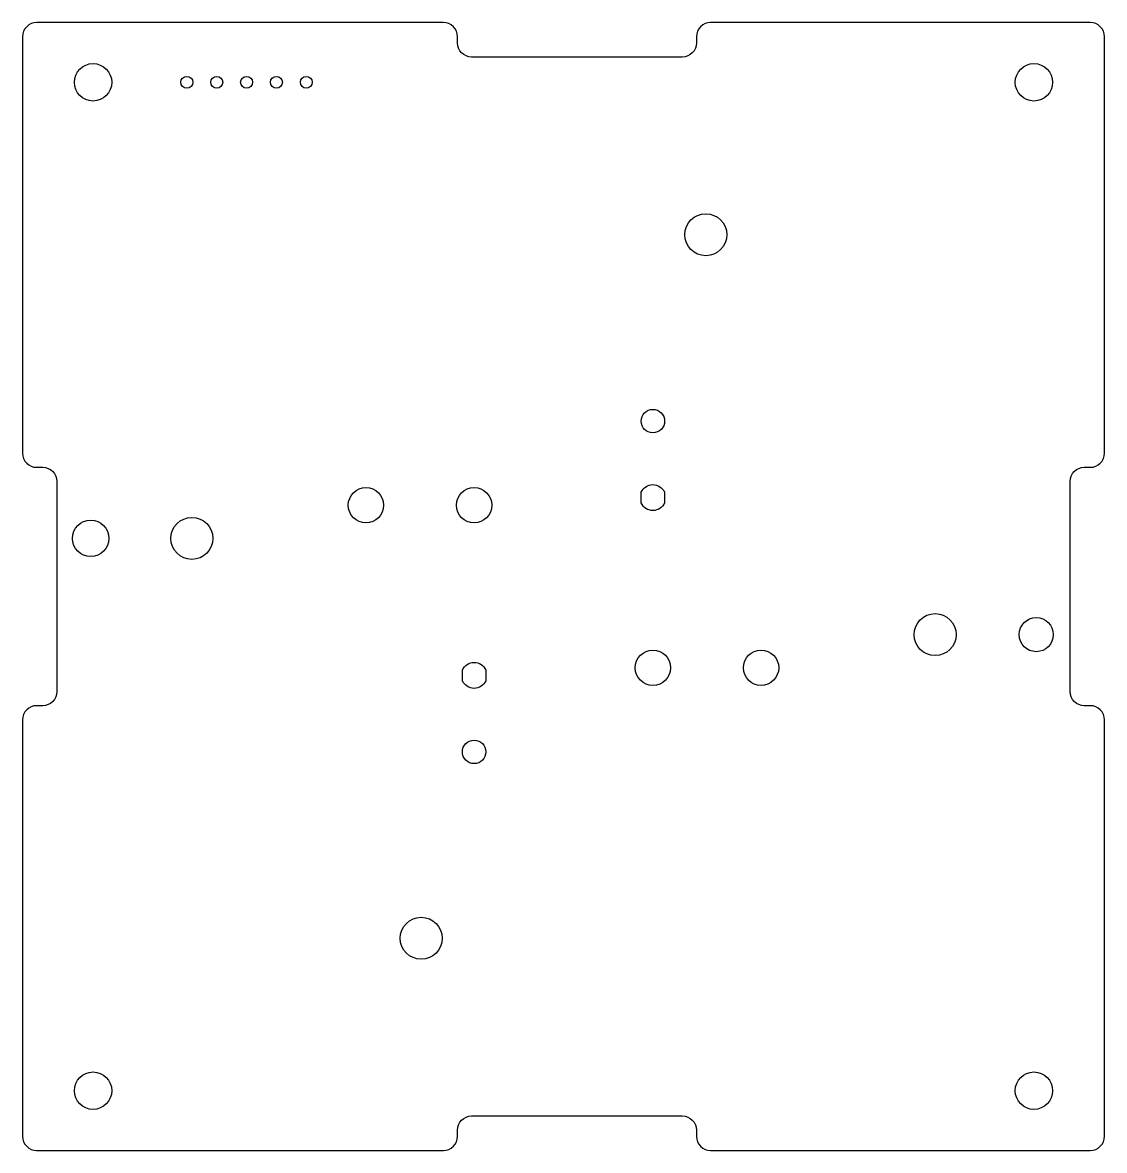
# Model space of a CAD drawing. Header units: millimetres. Extents: x -19.4 to 72.6, y -127.7 to -31.8.
import ezdxf

# ---------------------------------------------------------------- set-up
doc = ezdxf.new("R2010")
doc.units = ezdxf.units.MM
doc.layers.get('0').update_dxf_attribs({"linetype": 'CONTINUOUS'})

msp = doc.modelspace()

# ---------------------------------------------------------------- linework, layer by layer
for points in [[(-18.238, -31.805, 0.414214), (-19.438, -33.005), (-19.438, -68.415, 0.414214), (-18.238, -69.615), (-17.718, -69.615, -0.414214), (-16.518, -70.815), (-16.518, -88.685, -0.414214), (-17.718, -89.885), (-18.238, -89.885, 0.414214), (-19.438, -91.085), (-19.438, -126.495, 0.414214), (-18.238, -127.695), (16.347, -127.695, 0.414214), (17.547, -126.495), (17.547, -125.965, -0.414214), (18.747, -124.765), (36.667, -124.765, -0.414214), (37.867, -125.965), (37.867, -126.495, 0.414214), (39.067, -127.695), (71.362, -127.695, 0.414214), (72.562, -126.495), (72.562, -91.085, 0.414214), (71.362, -89.885), (70.842, -89.885, -0.414214), (69.642, -88.685), (69.642, -70.815, -0.414214), (70.842, -69.615), (71.362, -69.615, 0.414214), (72.562, -68.415), (72.562, -33.005, 0.414214), (71.362, -31.805), (39.067, -31.805, 0.414214), (37.867, -33.005), (37.867, -33.535, -0.414214), (36.667, -34.735), (18.747, -34.735, -0.414214), (17.547, -33.535), (17.547, -33.005, 0.414214), (16.347, -31.805)], [(35.162, -71.733), (35.162, -72.649, -0.641742), (33.162, -72.649), (33.162, -71.733, -0.641742)], [(17.962, -87.767), (17.962, -86.85, -0.641742), (19.962, -86.85), (19.962, -87.767, -0.641742)]]:
    msp.add_lwpolyline(points, format="xyb", close=True)
for centre, radius in [((-13.443, -36.885), 1.59), ((66.567, -36.885), 1.59), ((-5.468, -36.885), 0.508), ((-2.928, -36.885), 0.508), ((-0.388, -36.885), 0.508), ((2.152, -36.885), 0.508), ((4.692, -36.885), 0.508), ((38.662, -49.841), 1.786), ((34.162, -65.691), 1), ((9.762, -72.839), 1.5), ((18.962, -72.839), 1.5), ((-13.638, -75.659), 1.55), ((-5.038, -75.659), 1.786), ((58.162, -83.841), 1.786), ((66.762, -83.841), 1.45), ((34.162, -86.661), 1.5), ((43.362, -86.661), 1.5), ((18.962, -93.809), 1), ((14.462, -109.659), 1.786), ((-13.443, -122.615), 1.59), ((66.567, -122.615), 1.59)]:
    msp.add_circle(centre, radius)

doc.saveas('drawing.dxf')
